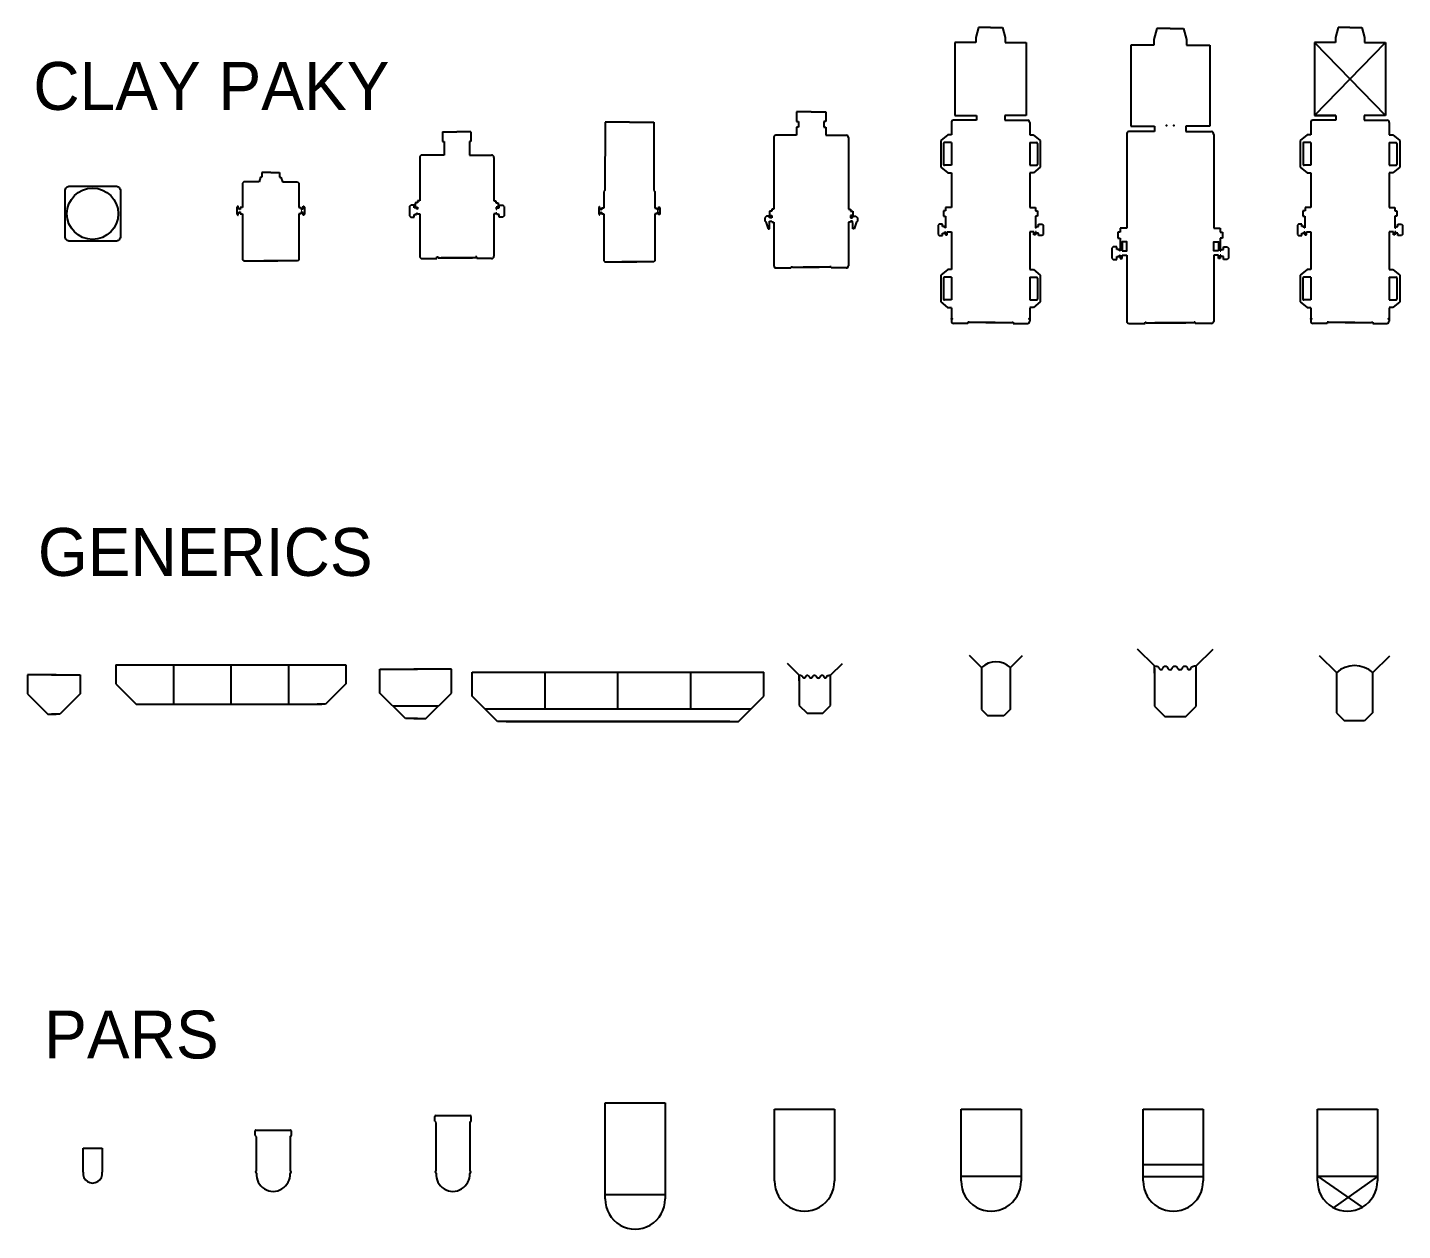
# Model space of a CAD drawing. Extents: x -17897 to 28333, y -5450 to 20354.
# Drawn here: x 928 to 6667, y 11366 to 16386 of the extents above; entities that cross this region are included whole.
import ezdxf
from ezdxf.enums import TextEntityAlignment as Align

# ---------------------------------------------------------------- set-up
doc = ezdxf.new("R2010")
doc.units = 0
doc.layers.get('0').update_dxf_attribs({"linetype": 'CONTINUOUS'})
doc.layers.add('LANTERNS', color=7, linetype='CONTINUOUS')

# ---------------------------------------------------------------- blocks, each defined once
blk = doc.blocks.new('CombiColor')
for p, q in [((-46.2, 350.6), (13, 350.6)), ((-46.2, 350.6), (-46.2, 310.1)), ((72.2, 350.6), (13, 350.6)), ((72.2, 350.6), (72.2, 310.1)), ((-46.2, 310.1), (-40.3, 310.1)), ((-40.3, 310.1), (-40.3, 253.9)), ((72.2, 310.1), (66.3, 310.1)), ((66.3, 310.1), (66.3, 253.9)), ((-142, 243.9), (-142, 62.9)), ((-40.3, 253.9), (-132, 253.9)), ((66.3, 253.9), (157.9, 253.9)), ((167.9, 243.9), (167.9, 62.9)), ((-142, 62.9), (-150.5, 62.9)), ((-150.5, 62.9), (-150.5, 54.7)), ((167.9, 62.9), (176.5, 62.9)), ((176.5, 62.9), (176.5, 54.7)), ((-184.2, 40.1), (-179.5, 45.3)), ((-184.2, 40.1), (-184.2, 0.7)), ((-184.2, 0.7), (-179.3, -4.4)), ((-164.3, 45.3), (-179.5, 45.3)), ((-164.5, -4.4), (-164.5, 6.5)), ((-164.5, 6.5), (-154.6, 6.5)), ((-164.3, 34.2), (-164.3, 45.3)), ((-154.4, 34.2), (-164.3, 34.2)), ((-160.4, 54.7), (-160.4, 37.1)), ((-150.5, 54.7), (-160.4, 54.7)), ((-160.4, 37.1), (-150.7, 37.1)), ((-154.6, 12.2), (-150.5, 12.2)), ((-154.6, 6.5), (-154.6, 12.2)), ((-154.4, 28.6), (-154.4, 34.2)), ((-150.7, 28.6), (-154.4, 28.6)), ((-150.7, 37.1), (-150.7, 28.6)), ((-150.5, 12.2), (-150.5, 9.3)), ((-150.5, 9.3), (-142, 9.3)), ((-142, 9.3), (-142, -168)), ((176.5, 9.3), (167.9, 9.3)), ((167.9, 9.3), (167.9, -168)), ((176.5, 54.7), (186.3, 54.7)), ((180.6, 12.2), (176.5, 12.2)), ((176.5, 12.2), (176.5, 9.3)), ((186.3, 37.1), (176.7, 37.1)), ((176.7, 37.1), (176.7, 28.6)), ((176.7, 28.6), (180.4, 28.6)), ((180.4, 28.6), (180.4, 34.2)), ((180.4, 34.2), (190.2, 34.2)), ((180.6, 6.5), (180.6, 12.2)), ((190.4, 6.5), (180.6, 6.5)), ((186.3, 54.7), (186.3, 37.1)), ((190.2, 34.2), (190.2, 45.3)), ((190.2, 45.3), (205.4, 45.3)), ((190.4, -4.4), (190.4, 6.5)), ((210.2, 0.7), (205.2, -4.4)), ((210.2, 40.1), (205.4, 45.3)), ((210.2, 40.1), (210.2, 0.7)), ((-179.3, -4.4), (-164.5, -4.4)), ((205.2, -4.4), (190.4, -4.4)), ((-69.9, -170.1), (-65, -170.1)), ((-69.9, -178), (-69.9, -170.1)), ((-65, -170.1), (-65, -175)), ((95.9, -170.1), (90.9, -170.1)), ((90.9, -170.1), (90.9, -175)), ((95.9, -178), (95.9, -170.1)), ((-132, -178), (-69.9, -178)), ((-65, -175), (78.1, -175)), ((90.9, -175), (-52.2, -175)), ((157.9, -178), (95.9, -178))]:
    blk.add_line(p, q)
for centre, start, end in [((-132, 243.9), 90, 180), ((157.9, 243.9), 0, 90), ((-132, -168), 180, 270), ((157.9, -168), 270, 0)]:
    blk.add_arc(centre, 10, start, end)
at = {"flags": 4}
for tag, p in [('UNIT#', (10.1, 93.1)), ('LAMP', (10.1, -87.3))]:
    blk.add_attdef(tag, text='', height=50, dxfattribs=at).set_placement(p, align=Align.CENTER)
blk = doc.blocks.new('GoldenScan3')
for p, q in [((-57.6, 865.6), (-70.1, 819)), ((-2.4, 865.6), (-57.6, 865.6)), ((-2.4, 865.6), (52.8, 865.6)), ((52.8, 865.6), (65.2, 819)), ((-70.1, 819), (-70.1, 795.7)), ((65.2, 819), (65.2, 795.7)), ((-70.1, 795.7), (-167.3, 795.7)), ((-167.3, 795.7), (-167.3, 458.5)), ((65.2, 795.7), (162.4, 795.7)), ((162.4, 795.7), (162.4, 458.5)), ((-184, 423.3), (-184, 32.4)), ((-67.7, 435.7), (-175.2, 435.7)), ((-167.3, 458.5), (-67.7, 458.5)), ((-67.7, 458.5), (-67.7, 435.7)), ((62.9, 458.5), (62.9, 435.7)), ((162.4, 458.5), (62.9, 458.5)), ((62.9, 435.7), (170.3, 435.7)), ((179.1, 423.3), (179.1, 32.4)), ((-219.8, 15.6), (-220.3, 15.6)), ((-220.3, 15.6), (-220.3, -8.9)), ((-210.6, 15.6), (-219.8, 15.6)), ((-184, 32.4), (-210.6, 32.4)), ((-210.6, 32.4), (-210.6, 15.6)), ((179.1, 32.4), (205.8, 32.4)), ((205.8, 32.4), (205.8, 15.6)), ((205.8, 15.6), (214.9, 15.6)), ((214.9, 15.6), (215.5, 15.6)), ((215.5, 15.6), (215.5, -8.9)), ((-240.5, -45.4), (-245.7, -50.9)), ((-245.7, -50.9), (-245.7, -93.2)), ((-224.7, -45.4), (-240.5, -45.4)), ((-224.7, -56.9), (-224.7, -45.4)), ((-214, -56.9), (-224.7, -56.9)), ((-220.3, -8.9), (-210.8, -8.9)), ((-214, -63), (-214, -56.9)), ((-210.8, -8.9), (-210.8, -63)), ((206, -8.9), (206, -63)), ((215.5, -8.9), (206, -8.9)), ((209.1, -56.9), (219.8, -56.9)), ((209.1, -63), (209.1, -56.9)), ((219.8, -45.4), (235.6, -45.4)), ((219.8, -56.9), (219.8, -45.4)), ((235.6, -45.4), (240.8, -50.9)), ((240.8, -50.9), (240.8, -93.2)), ((-245.7, -93.2), (-240.5, -98.1)), ((-240.5, -98.1), (-224.7, -98.1)), ((-224.7, -98.1), (-224.7, -86.6)), ((-224.7, -86.6), (-214, -86.6)), ((-210.8, -63), (-214, -63)), ((-214, -86.6), (-214, -80.5)), ((-214, -80.5), (-210.8, -80.5)), ((-210.8, -80.5), (-210.8, -94.1)), ((-210.8, -94.1), (-203.4, -94.1)), ((-203.4, -94.1), (-203.4, -80.5)), ((-203.4, -80.5), (-184.1, -80.5)), ((-184.1, -80.5), (-184.1, -356.9)), ((179.2, -80.5), (179.2, -356.9)), ((198.5, -80.5), (179.2, -80.5)), ((198.5, -94.1), (198.5, -80.5)), ((206, -94.1), (198.5, -94.1)), ((206, -63), (209.1, -63)), ((206, -80.5), (206, -94.1)), ((209.1, -80.5), (206, -80.5)), ((209.1, -86.6), (209.1, -80.5)), ((219.8, -86.6), (209.1, -86.6)), ((219.8, -98.1), (219.8, -86.6)), ((235.6, -98.1), (219.8, -98.1)), ((240.8, -93.2), (235.6, -98.1)), ((-174.4, -365.5), (-107.1, -365.5)), ((-107.1, -365.5), (-107.1, -360.1)), ((-107.1, -360.1), (-102.7, -360.1)), ((-102.7, -360.1), (-102.7, -362.3)), ((-102.7, -362.3), (62.3, -362.3)), ((97.9, -362.3), (-67.2, -362.3)), ((97.9, -360.1), (97.9, -362.3)), ((102.2, -360.1), (97.9, -360.1)), ((102.2, -365.5), (102.2, -360.1)), ((169.5, -365.5), (102.2, -365.5))]:
    blk.add_line(p, q)
for points in [[(-203.4, -63), (-184.1, -63), (-184.1, -25.3), (-203.4, -25.3)], [(198.5, -63), (179.2, -63), (179.2, -25.3), (198.5, -25.3)]]:
    blk.add_lwpolyline(points, close=True)
for centre, radius, start, end in [((-173.1, 424.8), 11.1, 100.93398, 187.92184), ((168.2, 424.8), 11.1, 352.07816, 79.06602), ((-173.6, -355), 10.6, 190.24617, 266.43963), ((168.8, -355), 10.6, 273.56037, 349.75383)]:
    blk.add_arc(centre, radius, start, end)
at = {"extrusion": (-1.22461e-16, 1, 6.12303e-17)}
blk.add_point((-17.8, 461.3, -523.2), dxfattribs=at)
at = {"extrusion": (1.22461e-16, 1, 6.12303e-17)}
blk.add_point((12.9, 461.3, -523.2), dxfattribs=at)
at = {"flags": 4}
blk.add_attdef('UNIT#', text='', height=50, dxfattribs=at).set_placement((-2.6, 238), align=Align.CENTER)
blk.add_attdef('LAMP', text='', height=50).set_placement((-2.6, -176.5), align=Align.CENTER)
blk = doc.blocks.new('GoldenScanHPE')
at = {"layer": 'LANTERNS'}
for p, q in [((-51.9, 777.2), (-63.2, 735)), ((-2.1, 777.2), (-51.9, 777.2)), ((-2.1, 777.2), (47.6, 777.2)), ((47.6, 777.2), (58.9, 735)), ((-150.7, 713.9), (-150.7, 410.2)), ((-63.2, 713.9), (-150.7, 713.9)), ((-63.2, 735), (-63.2, 713.9)), ((58.9, 735), (58.9, 713.9)), ((58.9, 713.9), (146.4, 713.9)), ((146.4, 713.9), (146.4, 410.2)), ((-150.7, 410.2), (-61, 410.2)), ((-61, 410.2), (-61, 390.6)), ((146.4, 410.2), (56.7, 410.2)), ((56.7, 410.2), (56.7, 390.6)), ((-165.6, 380.6), (-165.6, 328.9)), ((-61, 390.6), (-157.5, 390.6)), ((56.7, 390.6), (153.2, 390.6)), ((161.3, 380.6), (161.3, 328.9)), ((-180.5, 328.9), (-209.6, 305.5)), ((-209.6, 305.5), (-209.6, 193.6)), ((-198.1, 293.4), (-198.1, 205.4)), ((-165.6, 297), (-194.7, 297)), ((-165.6, 328.9), (-180.5, 328.9)), ((-165.6, 297.7), (-165.6, 202.1)), ((161.3, 328.9), (176.2, 328.9)), ((161.3, 297.7), (161.3, 202.1)), ((161.3, 297), (190.4, 297)), ((176.2, 328.9), (205.3, 305.5)), ((193.8, 293.4), (193.8, 205.4)), ((205.3, 305.5), (205.3, 193.6)), ((-209.6, 193.6), (-181.2, 170.2)), ((-165.6, 202.1), (-194, 202.1)), ((161.3, 202.1), (189.7, 202.1)), ((205.3, 193.6), (176.9, 170.2)), ((-181.2, 170.2), (-165.6, 170.2)), ((-165.6, 170.2), (-165.6, 26.4)), ((176.9, 170.2), (161.3, 170.2)), ((161.3, 170.2), (161.3, 26.4)), ((-198.2, 11.6), (-198.2, -10.3)), ((-189.7, 11.6), (-198.2, 11.6)), ((-189.7, 26.4), (-189.7, 11.6)), ((-165.6, 26.4), (-189.7, 26.4)), ((161.3, 26.4), (185.4, 26.4)), ((185.4, 26.4), (185.4, 11.6)), ((185.4, 11.6), (193.9, 11.6)), ((193.9, 11.6), (193.9, -10.3)), ((-216.8, -43.7), (-221.4, -48.3)), ((-221.4, -48.3), (-221.4, -86.3)), ((-202.4, -43.7), (-216.8, -43.7)), ((-202.4, -54), (-202.4, -43.7)), ((-193.1, -54), (-202.4, -54)), ((-198.2, -10.3), (-189.9, -10.3)), ((-193.1, -59.4), (-193.1, -54)), ((-189.9, -10.3), (-189.9, -59.4)), ((193.9, -10.3), (185.6, -10.3)), ((185.6, -10.3), (185.6, -59.4)), ((188.8, -59.4), (188.8, -54)), ((188.8, -54), (198.1, -54)), ((198.1, -54), (198.1, -43.7)), ((198.1, -43.7), (212.5, -43.7)), ((212.5, -43.7), (217.1, -48.3)), ((217.1, -48.3), (217.1, -86.3)), ((-221.4, -86.3), (-216.8, -91.3)), ((-216.8, -91.3), (-202.4, -91.3)), ((-202.4, -80.6), (-193.1, -80.6)), ((-202.4, -91.3), (-202.4, -80.6)), ((-189.9, -59.4), (-193.1, -59.4)), ((-193.1, -75.2), (-189.9, -75.2)), ((-193.1, -80.6), (-193.1, -75.2)), ((-189.9, -75.2), (-189.9, -87.7)), ((-189.9, -87.7), (-183.4, -87.7)), ((-183.4, -75.2), (-165.8, -75.2)), ((-183.4, -87.7), (-183.4, -75.2)), ((-165.8, -75.2), (-165.8, -233.1)), ((179.1, -75.2), (161.6, -75.2)), ((161.6, -75.2), (161.6, -233.1)), ((179.1, -87.7), (179.1, -75.2)), ((185.6, -87.7), (179.1, -87.7)), ((185.6, -59.4), (188.8, -59.4)), ((188.8, -75.2), (185.6, -75.2)), ((185.6, -75.2), (185.6, -87.7)), ((188.8, -80.6), (188.8, -75.2)), ((198.1, -80.6), (188.8, -80.6)), ((198.1, -91.3), (198.1, -80.6)), ((212.5, -91.3), (198.1, -91.3)), ((217.1, -86.3), (212.5, -91.3)), ((-180.7, -233.1), (-209.8, -256.5)), ((-209.8, -256.5), (-209.8, -368.4)), ((-198.3, -268.6), (-198.3, -356.6)), ((-165.8, -265), (-194.9, -265)), ((-165.8, -233.1), (-180.7, -233.1)), ((-165.8, -265), (-165.8, -359.9)), ((161.6, -233.1), (176.4, -233.1)), ((161.6, -265), (190.6, -265)), ((161.6, -265), (161.6, -359.9)), ((176.4, -233.1), (205.5, -256.5)), ((194, -268.6), (194, -356.6)), ((205.5, -256.5), (205.5, -368.4)), ((-209.8, -368.4), (-181.4, -391.8)), ((-165.8, -359.9), (-194.2, -359.9)), ((-181.4, -391.8), (-165.8, -391.8)), ((-165.8, -392.8), (-165.8, -448.3)), ((161.5, -392.8), (161.5, -448.3)), ((161.6, -359.9), (189.9, -359.9)), ((177.1, -391.8), (161.6, -391.8)), ((205.5, -368.4), (177.1, -391.8)), ((-97.1, -457.6), (-156.5, -457.6)), ((-97.1, -452.5), (-97.1, -457.6)), ((-91.9, -452.5), (-97.1, -452.5)), ((-91.9, -454.7), (-91.9, -452.5)), ((17.6, -454.7), (-91.9, -454.7)), ((-21.9, -454.7), (87.6, -454.7)), ((87.6, -454.7), (87.6, -452.5)), ((87.6, -452.5), (92.8, -452.5)), ((92.8, -452.5), (92.8, -457.6)), ((92.8, -457.6), (152.2, -457.6))]:
    blk.add_line(p, q, dxfattribs=at)
for centre, radius, start, end in [((-156.6, 381.5), 9.1, 95.88092, 185.88092), ((152.3, 381.5), 9.1, 354.11908, 84.11908), ((-194.3, 293.2), 3.79, 92.52736, 179.979), ((190, 293.2), 3.79, 0.021, 87.47264), ((-194, 206.3), 4.2, 192.06944, 270.23466), ((189.7, 206.3), 4.2, 269.76534, 347.93056), ((-194.5, -268.8), 3.79, 92.52736, 179.979), ((190.2, -268.8), 3.79, 0.021, 87.47264), ((-194.2, -355.7), 4.2, 192.06944, 270.23466), ((189.9, -355.7), 4.2, 269.76534, 347.93056), ((-156.4, -448.2), 9.38, 180.42355, 269.61617), ((152.1, -448.2), 9.38, 270.38383, 359.57645)]:
    blk.add_arc(centre, radius, start, end, dxfattribs=at)
at = {"layer": 'LANTERNS', "extrusion": (-1.22461e-16, 1, 6.12303e-17)}
for p in [(-165.9, -438.5, -228.1), (-162.8, -438.5, -286.6)]:
    blk.add_point(p, dxfattribs=at)
at = {"layer": 'LANTERNS', "extrusion": (1.22461e-16, 1, 6.12303e-17)}
for p in [(158.5, -438.5, -286.6), (161.6, -438.5, -228.1)]:
    blk.add_point(p, dxfattribs=at)
at = {"layer": 'LANTERNS'}
blk.add_attdef('UNIT#', text='', height=50, dxfattribs=at).set_placement((-2.3, 165.6), align=Align.CENTER)
blk = doc.blocks.new('MiniScan')
for p, q in [((-105.8, 368.5, -205.1), (-105.9, 83.9, -186.9)), ((-4.2, 368.5, -261.2), (-105.8, 368.5, -205.1)), ((-4.2, 368.5, -261.2), (97.4, 368.5, -205.1)), ((97.4, 368.5, -205.1), (97.5, 83.9, -186.9)), ((-105.9, 83.9, -186.9), (-110.6, 79.2, -186.9)), ((-110.6, 79.2, -161.7), (-110.6, 9.7, -161.7)), ((97.5, 83.9, -186.9), (102.2, 79.2, -186.9)), ((102.2, 79.2, -161.7), (102.2, 9.7, -161.7)), ((-129, 14.6, -161.7), (-131.9, 11.7)), ((-131.9, 11.7), (-131.9, -15.5)), ((-127.5, 14.6, -161.7), (-129, 14.6, -161.7)), ((-127.5, 4.6, -161.7), (-127.5, 14.6, -161.7)), ((-122.6, 4.6, -161.7), (-127.5, 4.6, -161.7)), ((-122.6, 2.9, -161.7), (-122.6, 4.6, -161.7)), ((-120.2, 2.9, -161.7), (-122.6, 2.9, -161.7)), ((-110.6, 9.7, -161.7), (-120.2, 9.7, -161.7)), ((-120.2, 9.7, -161.7), (-120.2, 2.9, -161.7)), ((102.2, 9.7, -161.7), (111.8, 9.7, -161.7)), ((111.8, 9.7, -161.7), (111.8, 2.9, -161.7)), ((111.8, 2.9, -161.7), (114.2, 2.9, -161.7)), ((114.2, 4.6, -161.7), (119.1, 4.6, -161.7)), ((114.2, 2.9, -161.7), (114.2, 4.6, -161.7)), ((119.1, 14.6, -161.7), (120.6, 14.6, -161.7)), ((119.1, 4.6, -161.7), (119.1, 14.6, -161.7)), ((120.6, 14.6, -161.7), (123.5, 11.7)), ((123.5, 11.7), (123.5, -15.5)), ((-131.9, -15.5), (-129, -18.4)), ((-129, -18.4), (-127, -18.4)), ((-127, -8.4), (-127, -8.2)), ((-127, -8.2), (-122.6, -8.2)), ((-127, -18.4), (-127, -8.4)), ((-122.6, -8.2), (-122.6, -6.6)), ((-122.6, -6.6), (-120.2, -6.6)), ((-120.2, -6.6), (-120.2, -13.5)), ((-120.2, -13.5), (-110.6, -13.5)), ((-110.6, -13.5), (-110.6, -208.6)), ((102.3, -13.5), (102.3, -208.6)), ((111.8, -13.5), (102.3, -13.5)), ((111.8, -6.6), (111.8, -13.5)), ((114.2, -6.6), (111.8, -6.6)), ((114.2, -8.2), (114.2, -6.6)), ((118.6, -8.2), (114.2, -8.2)), ((118.6, -8.4), (118.6, -8.2)), ((118.6, -18.4), (118.6, -8.4)), ((120.6, -18.4), (118.6, -18.4)), ((123.5, -15.5), (120.6, -18.4)), ((-110.6, -208.6), (-110.6, -209.8, -161.7)), ((-110.6, -209.8, -161.7), (-105.9, -214.4, -161.7)), ((-105.9, -214.4, -161.7), (27, -214.4, -161.7)), ((97.5, -214.4, -161.7), (-35.4, -214.4, -161.7)), ((102.2, -209.8, -161.7), (97.5, -214.4, -161.7)), ((102.3, -208.6), (102.2, -209.8, -161.7))]:
    blk.add_line(p, q)
at = {"flags": 4}
for tag, p in [('UNIT#', (-5.4, 234.2)), ('TYPE', (-4.3, -148.7))]:
    blk.add_attdef(tag, text='', height=50, dxfattribs=at).set_placement(p, align=Align.CENTER)
blk = doc.blocks.new('PinScan')
blk.add_lwpolyline([(-94.6, 115.8), (96.7, 115.8, -0.414214), (116.7, 95.8), (116.7, -94.1, -0.414214), (96.7, -114.1), (-94.6, -114.1, -0.414214), (-114.6, -94.1), (-114.6, 95.8, -0.414214)], format="xyb", close=True)
at = {"linetype": 'Continuous', "ltscale": 25}
blk.add_circle((0.4, 0.8, 153.9), 106.9, dxfattribs=at)
at = {"flags": 4}
blk.add_attdef('UNIT#', text='', height=50, dxfattribs=at).set_placement((0.4, 17.3), align=Align.CENTER)
blk = doc.blocks.new('Piper')
for p, q in [((-111.3, 118.2), (-116.7, 113)), ((-48, 118.2), (-111.3, 118.2)), ((-42.4, 138.8), (-48, 118.2)), ((-35.8, 138.8), (-42.4, 138.8)), ((0.5, 158.3), (-35.8, 158.3)), ((-35.8, 158.3), (-35.8, 138.8)), ((0.5, 158.3), (36.9, 158.3)), ((36.9, 158.3), (36.9, 138.8)), ((36.9, 138.8), (43.5, 138.8)), ((43.5, 138.8), (49.1, 118.2)), ((49.1, 118.2), (112.4, 118.2)), ((112.4, 118.2), (117.7, 113)), ((-116.7, 113, -206.3), (-116.7, 11.6, -206.3)), ((117.8, 113, -206.3), (117.8, 11.6, -206.3)), ((-137.1, 16.8, -206.3), (-140.2, 13.7)), ((-140.2, 13.7), (-140.2, -16.5)), ((-135.1, 16.8, -206.3), (-137.1, 16.8, -206.3)), ((-135.1, 5.7, -206.3), (-135.1, 16.8, -206.3)), ((-129.9, 5.7, -206.3), (-135.1, 5.7, -206.3)), ((-129.9, 3.8, -206.3), (-129.9, 5.7, -206.3)), ((-127.1, 3.8, -206.3), (-129.9, 3.8, -206.3)), ((-116.7, 11.6, -206.3), (-127.1, 11.6, -206.3)), ((-127.1, 11.6, -206.3), (-127.1, 3.8, -206.3)), ((117.8, 11.6, -206.3), (128.2, 11.6, -206.3)), ((128.2, 11.6, -206.3), (128.2, 3.8, -206.3)), ((128.2, 3.8, -206.3), (131, 3.8, -206.3)), ((131, 5.7, -206.3), (136.1, 5.7, -206.3)), ((131, 3.8, -206.3), (131, 5.7, -206.3)), ((136.1, 16.8, -206.3), (138.2, 16.8, -206.3)), ((136.1, 5.7, -206.3), (136.1, 16.8, -206.3)), ((138.2, 16.8, -206.3), (141.3, 13.7)), ((141.3, 13.7), (141.3, -16.5)), ((-140.2, -16.5), (-137.1, -19.6)), ((-137.1, -19.6), (-135.1, -19.6)), ((-135.1, -19.6), (-135.1, -8.5)), ((-135.1, -8.5), (-129.9, -8.5)), ((-129.9, -8.5), (-129.9, -6.5)), ((-129.9, -6.5), (-127.2, -6.5)), ((-127.2, -6.5), (-127.2, -14.2)), ((-127.2, -14.2), (-116.7, -14.2)), ((-116.7, -14.2), (-116.7, -205.3)), ((117.8, -14.2), (117.8, -205.3)), ((128.3, -14.2), (117.8, -14.2)), ((128.3, -6.5), (128.3, -14.2)), ((131, -6.5), (128.3, -6.5)), ((131, -8.5), (131, -6.5)), ((136.1, -8.5), (131, -8.5)), ((136.1, -19.6), (136.1, -8.5)), ((138.2, -19.6), (136.1, -19.6)), ((141.3, -16.5), (138.2, -19.6)), ((-116.7, -205.3), (-116.7, -206)), ((-116.7, -206), (-111.5, -211.1)), ((-111.5, -211.1), (29.9, -211.1)), ((112.5, -211.1), (-28.8, -211.1)), ((117.8, -206), (112.5, -211.1)), ((117.8, -205.3), (117.8, -206))]:
    blk.add_line(p, q)
at = {"flags": 4}
blk.add_attdef('UNIT#', text='', height=50, dxfattribs=at).set_placement((-1.4, -92.2), align=Align.CENTER)
blk = doc.blocks.new('StageScan')
for p, q in [((-51.9, 777.2), (-63.2, 735)), ((-2.1, 777.2), (-51.9, 777.2)), ((-2.1, 777.2), (47.6, 777.2)), ((47.6, 777.2), (58.9, 735)), ((-150.7, 713.9), (-150.7, 410.2)), ((-63.2, 713.9), (-150.7, 713.9)), ((-150.7, 410.2), (146.4, 713.9)), ((-150.7, 713.9), (146.4, 410.2)), ((-63.2, 735), (-63.2, 713.9)), ((58.9, 735), (58.9, 713.9)), ((58.9, 713.9), (146.4, 713.9)), ((146.4, 713.9), (146.4, 410.2)), ((-150.7, 410.2), (-61, 410.2)), ((-61, 410.2), (-150.7, 410.2)), ((-61, 410.2), (-61, 390.6)), ((146.4, 410.2), (56.7, 410.2)), ((56.7, 410.2), (56.7, 390.6)), ((-165.6, 380.6), (-165.6, 328.9)), ((-61, 390.6), (-157.5, 390.6)), ((56.7, 390.6), (153.2, 390.6)), ((161.3, 380.6), (161.3, 328.9)), ((-180.5, 328.9), (-209.6, 305.5)), ((-209.6, 305.5), (-209.6, 193.6)), ((-198.1, 293.4), (-198.1, 205.4)), ((-165.6, 297), (-194.7, 297)), ((-165.6, 328.9), (-180.5, 328.9)), ((-165.6, 297.7), (-165.6, 202.1)), ((161.3, 328.9), (176.2, 328.9)), ((161.3, 297.7), (161.3, 202.1)), ((161.3, 297), (190.4, 297)), ((176.2, 328.9), (205.3, 305.5)), ((193.8, 293.4), (193.8, 205.4)), ((205.3, 305.5), (205.3, 193.6)), ((-209.6, 193.6), (-181.2, 170.2)), ((-165.6, 202.1), (-194, 202.1)), ((161.3, 202.1), (189.7, 202.1)), ((205.3, 193.6), (176.9, 170.2)), ((-181.2, 170.2), (-165.6, 170.2)), ((-165.6, 170.2), (-165.6, 26.4)), ((176.9, 170.2), (161.3, 170.2)), ((161.3, 170.2), (161.3, 26.4)), ((-198.2, 11.6), (-198.2, -10.3)), ((-189.7, 11.6), (-198.2, 11.6)), ((-189.7, 26.4), (-189.7, 11.6)), ((-165.6, 26.4), (-189.7, 26.4)), ((161.3, 26.4), (185.4, 26.4)), ((185.4, 26.4), (185.4, 11.6)), ((185.4, 11.6), (193.9, 11.6)), ((193.9, 11.6), (193.9, -10.3)), ((-216.8, -43.7), (-221.4, -48.3)), ((-221.4, -48.3), (-221.4, -86.3)), ((-202.4, -43.7), (-216.8, -43.7)), ((-202.4, -54), (-202.4, -43.7)), ((-193.1, -54), (-202.4, -54)), ((-198.2, -10.3), (-189.9, -10.3)), ((-193.1, -59.4), (-193.1, -54)), ((-189.9, -10.3), (-189.9, -59.4)), ((193.9, -10.3), (185.6, -10.3)), ((185.6, -10.3), (185.6, -59.4)), ((188.8, -59.4), (188.8, -54)), ((188.8, -54), (198.1, -54)), ((198.1, -54), (198.1, -43.7)), ((198.1, -43.7), (212.5, -43.7)), ((212.5, -43.7), (217.1, -48.3)), ((217.1, -48.3), (217.1, -86.3)), ((-221.4, -86.3), (-216.8, -91.3)), ((-216.8, -91.3), (-202.4, -91.3)), ((-202.4, -80.6), (-193.1, -80.6)), ((-202.4, -91.3), (-202.4, -80.6)), ((-189.9, -59.4), (-193.1, -59.4)), ((-193.1, -75.2), (-189.9, -75.2)), ((-193.1, -80.6), (-193.1, -75.2)), ((-189.9, -75.2), (-189.9, -87.7)), ((-189.9, -87.7), (-183.4, -87.7)), ((-183.4, -75.2), (-165.8, -75.2)), ((-183.4, -87.7), (-183.4, -75.2)), ((-165.8, -75.2), (-165.8, -233.1)), ((179.1, -75.2), (161.6, -75.2)), ((161.6, -75.2), (161.6, -233.1)), ((179.1, -87.7), (179.1, -75.2)), ((185.6, -87.7), (179.1, -87.7)), ((185.6, -59.4), (188.8, -59.4)), ((188.8, -75.2), (185.6, -75.2)), ((185.6, -75.2), (185.6, -87.7)), ((188.8, -80.6), (188.8, -75.2)), ((198.1, -80.6), (188.8, -80.6)), ((198.1, -91.3), (198.1, -80.6)), ((212.5, -91.3), (198.1, -91.3)), ((217.1, -86.3), (212.5, -91.3)), ((-180.7, -233.1), (-209.8, -256.5)), ((-209.8, -256.5), (-209.8, -368.4)), ((-198.3, -268.6), (-198.3, -356.6)), ((-165.8, -265), (-194.9, -265)), ((-165.8, -233.1), (-180.7, -233.1)), ((-165.8, -265), (-165.8, -359.9)), ((161.6, -233.1), (176.4, -233.1)), ((161.6, -265), (190.6, -265)), ((161.6, -265), (161.6, -359.9)), ((176.4, -233.1), (205.5, -256.5)), ((194, -268.6), (194, -356.6)), ((205.5, -256.5), (205.5, -368.4)), ((-209.8, -368.4), (-181.4, -391.8)), ((-165.8, -359.9), (-194.2, -359.9)), ((-181.4, -391.8), (-165.8, -391.8)), ((-165.8, -392.8), (-165.8, -448.3)), ((161.5, -392.8), (161.5, -448.3)), ((161.6, -359.9), (189.9, -359.9)), ((177.1, -391.8), (161.6, -391.8)), ((205.5, -368.4), (177.1, -391.8)), ((-97.1, -457.6), (-156.5, -457.6)), ((-97.1, -452.5), (-97.1, -457.6)), ((-91.9, -452.5), (-97.1, -452.5)), ((-91.9, -454.7), (-91.9, -452.5)), ((17.6, -454.7), (-91.9, -454.7)), ((-21.9, -454.7), (87.6, -454.7)), ((87.6, -454.7), (87.6, -452.5)), ((87.6, -452.5), (92.8, -452.5)), ((92.8, -452.5), (92.8, -457.6)), ((92.8, -457.6), (152.2, -457.6))]:
    blk.add_line(p, q)
for centre, radius, start, end in [((-156.6, 381.5), 9.1, 95.88092, 185.88092), ((152.3, 381.5), 9.1, 354.11908, 84.11908), ((-194.3, 293.2), 3.79, 92.52736, 179.979), ((190, 293.2), 3.79, 0.021, 87.47264), ((-194, 206.3), 4.2, 192.06944, 270.23466), ((189.7, 206.3), 4.2, 269.76534, 347.93056), ((-194.5, -268.8), 3.79, 92.52736, 179.979), ((190.2, -268.8), 3.79, 0.021, 87.47264), ((-194.2, -355.7), 4.2, 192.06944, 270.23466), ((189.9, -355.7), 4.2, 269.76534, 347.93056), ((-156.4, -448.2), 9.38, 180.42355, 269.61617), ((152.1, -448.2), 9.38, 270.38383, 359.57645)]:
    blk.add_arc(centre, radius, start, end)
at = {"extrusion": (-1.22461e-16, 1, 6.12303e-17)}
for p in [(-165.9, -438.5, -228.1), (-162.8, -438.5, -286.6)]:
    blk.add_point(p, dxfattribs=at)
at = {"extrusion": (1.22461e-16, 1, 6.12303e-17)}
for p in [(158.5, -438.5, -286.6), (161.6, -438.5, -228.1)]:
    blk.add_point(p, dxfattribs=at)
blk.add_attdef('UNIT#', text='', height=50).set_placement((-2.3, 165.6), align=Align.CENTER)
blk = doc.blocks.new('TigerMultiColor')
for p, q in [((-1, 424.7), (-61.7, 424.7)), ((-61.7, 424.7), (-61.7, 385.3)), ((-1, 424.7), (59.7, 424.7)), ((59.7, 424.7), (59.7, 385.3)), ((-54.1, 361.6), (-61.9, 361.6)), ((-61.9, 361.6), (-61.9, 327.5)), ((-61.7, 385.3), (-54.1, 385.3)), ((-54.1, 385.3), (-54.1, 361.6)), ((52.1, 385.3), (52.1, 361.6)), ((59.7, 385.3), (52.1, 385.3)), ((52.1, 361.6), (59.9, 361.6)), ((59.9, 361.6), (59.9, 327.5)), ((-156.5, 318.3), (-156.5, 174.3)), ((-61.9, 327.5), (-148.5, 327.5)), ((59.9, 327.5), (146.5, 327.5)), ((154.5, 318.3), (154.5, 174.3)), ((-156.5, 174.3), (-156.5, 18.8)), ((154.5, 174.3), (154.5, 18.8)), ((-164.9, 10.4), (-175, 10.4)), ((-175, 10.4), (-175, -7.1)), ((-156.5, 18.8), (-164.9, 18.8)), ((-164.9, 18.8), (-164.9, 10.4)), ((154.5, 18.8), (162.9, 18.8)), ((162.9, 18.8), (162.9, 10.4)), ((162.9, 10.4), (173, 10.4)), ((173, 10.4), (173, -7.1)), ((-187.1, -9.9), (-194, -16.9)), ((-194, -16.9), (-194, -30.9)), ((-194, -30.9), (-190.4, -34.4)), ((-190.4, -34.4), (-180.6, -63.1)), ((-174.2, -9.9), (-187.1, -9.9)), ((-175.3, -63.1), (-175.3, -37.7)), ((-175.3, -37.7), (-174.2, -37.7)), ((-175, -7.1), (-164.9, -7.1)), ((-174.2, -16.7), (-174.2, -9.9)), ((-164.9, -16.7), (-174.2, -16.7)), ((-174.2, -37.7), (-174.2, -30.9)), ((-174.2, -30.9), (-164.9, -30.9)), ((-164.9, -7.1), (-164.9, -16.7)), ((-164.9, -30.9), (-164.9, -34.9)), ((-164.9, -34.9), (-156.6, -34.9)), ((-156.6, -34.9), (-156.6, -51.2)), ((-156.6, -51.2), (-156.6, -217.4)), ((154.6, -34.9), (154.6, -51.2)), ((162.9, -34.9), (154.6, -34.9)), ((154.6, -51.2), (154.6, -217.4)), ((162.9, -7.1), (162.9, -16.7)), ((173, -7.1), (162.9, -7.1)), ((162.9, -16.7), (172.2, -16.7)), ((162.9, -30.9), (162.9, -34.9)), ((172.2, -30.9), (162.9, -30.9)), ((172.2, -9.9), (185.1, -9.9)), ((172.2, -16.7), (172.2, -9.9)), ((172.2, -37.7), (172.2, -30.9)), ((173.3, -37.7), (172.2, -37.7)), ((173.3, -63.1), (173.3, -37.7)), ((188.4, -34.4), (178.6, -63.1)), ((185.1, -9.9), (192, -16.9)), ((192, -30.9), (188.4, -34.4)), ((192, -16.9), (192, -30.9)), ((-180.6, -63.1), (-175.3, -63.1)), ((178.6, -63.1), (173.3, -63.1)), ((-148.5, -226), (-84.5, -226)), ((-84.5, -226), (-84.5, -221)), ((-84.5, -221), (-79.5, -221)), ((-79.5, -221), (-79.5, -223)), ((-79.5, -223), (32, -223)), ((77.5, -223), (-34, -223)), ((77.5, -221), (77.5, -223)), ((82.5, -221), (77.5, -221)), ((82.5, -226), (82.5, -221)), ((146.5, -226), (82.5, -226))]:
    blk.add_line(p, q)
for centre, radius, start, end in [((-147.9, 319), 8.61, 94.39462, 184.39462), ((145.9, 319), 8.61, 355.60538, 85.60538), ((-147.2, -216.8), 9.43, 183.42436, 273.42436), ((145.2, -216.8), 9.43, 266.57564, 356.57564)]:
    blk.add_arc(centre, radius, start, end)
at = {"flags": 4}
blk.add_attdef('UNIT#', text='', height=50, dxfattribs=at).set_placement((0, 115), align=Align.CENTER)
blk = doc.blocks.new('500WFlood')
for p, q in [((-110, 76), (-110, -4)), ((10, 76), (-110, 76)), ((-10.4, 76), (109.6, 76)), ((109.6, 76), (109.6, -4)), ((-110, -4), (-25.1, -88.9)), ((109.6, -4), (24.8, -88.9)), ((-25.1, -88.9), (10, -88.9)), ((24.8, -88.9), (-10.4, -88.9))]:
    blk.add_line(p, q)
at = {"width": 0.666248, "flags": 4}
blk.add_attdef('COLOUR', text='', height=50, dxfattribs=at).set_placement((-93.4, -4.5), (95.4, -4.5), align=Align.FIT)
blk = doc.blocks.new('500WFlood(4way)')
for p, q in [((-429.1, 117.7), (-429.1, 37.7)), ((-429.1, 117.7), (530.5, 117.7)), ((-189.1, 117.7), (-189.1, -47.1)), ((50.9, 117.7), (50.9, -47.1)), ((290.9, 117.7), (290.9, -47.1)), ((530.5, 117.7), (530.5, 37.7)), ((-429.1, 37.7), (-344.3, -47.1)), ((530.5, 37.7), (445.6, -47.1)), ((-344.3, -47.1), (430.9, -47.1)), ((445.6, -47.1), (410.5, -47.1))]:
    blk.add_line(p, q)
at = {"flags": 4}
for tag, width, p, p2 in [('COLOUR1', 0.757895, (-429.1, 37.7), (-189.1, 37.7)), ('COLOUR2', 0.72, (-189.1, 37.7), (50.9, 37.7)), ('COLOUR3', 0.72, (50.9, 37.7), (290.9, 37.7)), ('COLOUR4', 0.718877, (290.9, 37.7), (530.5, 37.7))]:
    blk.add_attdef(tag, text='', height=50, dxfattribs=dict(at, width=width)).set_placement(p, p2, align=Align.FIT)
blk = doc.blocks.new('14INSFR')
for p, q in [((-0.194, 0.2), (-0.194, 0.27)), ((0.205, 0.243), (0.205, 0.27)), ((-0.194, 0.244), (-0.194, -0.116)), ((0.204, -0.116), (0.204, 0.244)), ((-0.194, -0.116), (-0.095, -0.215)), ((0.105, -0.215), (0.204, -0.116)), ((-0.095, -0.215), (0.105, -0.215))]:
    blk.add_line(p, q)
blk.add_lwpolyline([(-0.194, 0.27), (-0.18, 0.269), (-0.17, 0.267), (-0.163, 0.263), (-0.158, 0.259), (-0.154, 0.255), (-0.151, 0.25), (-0.149, 0.246), (-0.147, 0.242), (-0.144, 0.239), (-0.14, 0.237), (-0.137, 0.235), (-0.133, 0.235), (-0.129, 0.235), (-0.125, 0.236), (-0.122, 0.237), (-0.119, 0.239), (-0.116, 0.242), (-0.115, 0.244), (-0.113, 0.248), (-0.112, 0.251), (-0.11, 0.255), (-0.109, 0.258), (-0.107, 0.261), (-0.105, 0.263), (-0.102, 0.265), (-0.098, 0.267), (-0.094, 0.268), (-0.09, 0.268), (-0.086, 0.268), (-0.082, 0.267), (-0.079, 0.265), (-0.076, 0.263), (-0.073, 0.261), (-0.071, 0.258), (-0.07, 0.255), (-0.069, 0.251), (-0.067, 0.248), (-0.065, 0.244), (-0.063, 0.242), (-0.061, 0.239), (-0.058, 0.237), (-0.054, 0.235), (-0.05, 0.235), (-0.046, 0.234), (-0.041, 0.235), (-0.037, 0.235), (-0.033, 0.237), (-0.03, 0.239), (-0.028, 0.242), (-0.026, 0.244), (-0.024, 0.248), (-0.023, 0.251), (-0.021, 0.255), (-0.019, 0.258), (-0.017, 0.261), (-0.015, 0.263), (-0.012, 0.265), (-0.008, 0.267), (-0.004, 0.268), (0.001, 0.268), (0.005, 0.268), (0.009, 0.267), (0.013, 0.265), (0.016, 0.263), (0.019, 0.261), (0.021, 0.258), (0.023, 0.255), (0.024, 0.251), (0.026, 0.248), (0.028, 0.244), (0.03, 0.242), (0.033, 0.239), (0.036, 0.237), (0.04, 0.235), (0.045, 0.235), (0.05, 0.234), (0.054, 0.235), (0.059, 0.236), (0.063, 0.237), (0.066, 0.239), (0.069, 0.242), (0.071, 0.245), (0.073, 0.248), (0.075, 0.252), (0.076, 0.255), (0.078, 0.259), (0.08, 0.262), (0.082, 0.264), (0.085, 0.266), (0.089, 0.268), (0.093, 0.269), (0.097, 0.269), (0.101, 0.269), (0.105, 0.268), (0.109, 0.266), (0.112, 0.264), (0.114, 0.262), (0.116, 0.259), (0.118, 0.255), (0.119, 0.252), (0.12, 0.248), (0.122, 0.245), (0.123, 0.242), (0.126, 0.239), (0.128, 0.237), (0.132, 0.236), (0.135, 0.235), (0.139, 0.235), (0.142, 0.235), (0.146, 0.237), (0.149, 0.239), (0.152, 0.242), (0.154, 0.246), (0.156, 0.251), (0.159, 0.255), (0.163, 0.26), (0.169, 0.264), (0.178, 0.267), (0.189, 0.27), (0.205, 0.27)])
blk = doc.blocks.new('6INSFR')
at = {"xscale": 0.546, "yscale": 0.546, "zscale": 0.546}
blk.add_blockref('14INSFR', (-0.0021, -0.0059), dxfattribs=at)
blk = doc.blocks.new('4inchFresnel')
for p, q in [((-68.2, 74), (-117.7, 123.5)), ((62.2, 73.9), (111.7, 123.4))]:
    blk.add_line(p, q)
at = {"xscale": 600, "yscale": 600, "zscale": 600}
blk.add_blockref('6INSFR', (-3.5, -10.8), dxfattribs=at)
at = {"width": 0.46017, "flags": 4}
blk.add_attdef('COLOUR', text='', height=50, dxfattribs=at).set_placement((-68.2, -24.9), (62.2, -24.9), align=Align.FIT)
blk = doc.blocks.new('4inchPC')
for p, q in [((-58, 106.4), (-107.5, 155.9)), ((63.6, 106.4), (113, 155.9)), ((-58, 106.4), (-58, -69.6)), ((63.6, -68.1), (63.6, 106.4)), ((-58, -69.6), (-31.7, -95.9)), ((35.8, -95.9), (-31.7, -95.9)), ((63.6, -68.1), (35.8, -95.9))]:
    blk.add_line(p, q)
blk.add_arc((2.8, 38.6), 91, 48.122, 131.8566)
at = {"width": 0.428901, "flags": 4}
blk.add_attdef('COLOUR', text='', height=50, rotation=0.32984, dxfattribs=at).set_placement((-58, -9.8), (63.6, -9.1), align=Align.FIT)
blk = doc.blocks.new('5inchFresnel')
for p, q in [((-85.5, 112.6), (-156.2, 183.3)), ((88.4, 112.6), (159.1, 183.3))]:
    blk.add_line(p, q)
at = {"xscale": 800, "yscale": 800, "zscale": 800}
blk.add_blockref('6INSFR', (0.8, -0.4), dxfattribs=at)
at = {"width": 0.61356}
blk.add_attdef('COLOUR', text='', height=50, dxfattribs=at).set_placement((-85.5, 22.9), (88.3, 22.9), align=Align.FIT)
blk = doc.blocks.new('6INSPC')
for p, q in [((-0.1072, 0.1285), (-0.1072, -0.112)), ((0.1098, -0.1095), (0.1098, 0.1285)), ((-0.1072, -0.112), (-0.0602, -0.159)), ((0.0603, -0.159), (-0.0602, -0.159)), ((0.1098, -0.1095), (0.0603, -0.159))]:
    blk.add_line(p, q)
blk.add_arc((0.0013, 0.0075), 0.1626, 48.122, 132.23263)
blk = doc.blocks.new('5inchPC')
for p, q in [((-75.9, 84.8), (-146.6, 155.5)), ((76, 84.8), (146.7, 155.5))]:
    blk.add_line(p, q)
at = {"xscale": 700, "yscale": 700, "zscale": 700}
blk.add_blockref('6INSPC', (-0.9, -5.2), dxfattribs=at)
at = {"width": 0.536127}
blk.add_attdef('COLOUR', text='', height=50, rotation=0.33519, dxfattribs=at).set_placement((-75.9, 0.6), (76, 1.5), align=Align.FIT)
blk = doc.blocks.new('1KwFlood')
for p, q in [((-151.1, 99), (5, 99)), ((-151.1, -1), (-151.1, 99)), ((146.8, 99), (-9.3, 99)), ((146.8, -1), (146.8, 99)), ((-45, -107.1), (-151.1, -1)), ((-98, -54.1), (93.7, -54.1)), ((40.7, -107.1), (146.8, -1)), ((5, -107.1), (-45, -107.1)), ((-9.3, -107.1), (40.7, -107.1))]:
    blk.add_line(p, q)
at = {"width": 0.672553, "flags": 4}
blk.add_attdef('COLOUR', text='', height=50, dxfattribs=at).set_placement((-97.4, -1.3), (93.1, -1.3), align=Align.FIT)
blk = doc.blocks.new('1KwFlood(4Way)')
for p, q in [((-538.1, -99.9), (-538.1, 0.1)), ((-538.1, 0.1), (679.7, 0.1)), ((-233.6, -152.9), (-233.6, 0.1)), ((70.9, -152.9), (70.9, 0.1)), ((375.4, -152.9), (375.4, 0.1)), ((679.7, -99.9), (679.7, 0.1)), ((-432, -206), (-538.1, -99.9)), ((573.7, -206), (679.7, -99.9)), ((-485.1, -152.9), (626.7, -152.9)), ((538, -206), (-432, -206)), ((-396.3, -206), (573.7, -206))]:
    blk.add_line(p, q)
at = {"flags": 4}
for tag, width, p, p2 in [('COLOUR1', 0.955343, (-536.1, -102.9), (-233.6, -102.9)), ('COLOUR2', 0.9135, (-233.6, -102.9), (70.9, -102.9)), ('COLOUR3', 0.9135, (70.9, -102.9), (375.4, -102.9)), ('COLOUR4', 0.911007, (375.4, -102.9), (679.1, -102.9))]:
    blk.add_attdef(tag, text='', height=50, dxfattribs=dict(at, width=width)).set_placement(p, p2, align=Align.FIT)
blk = doc.blocks.new('Birdy')
at = {"layer": 'LANTERNS'}
for p, q in [((-39.9, 99.7), (40.1, 99.7)), ((-39.9, -0.3), (-39.9, 99.7)), ((40.1, 99.7), (40.1, -0.3))]:
    blk.add_line(p, q, dxfattribs=at)
blk.add_arc((0.1, -5.1), 40.3, 173.09667, 6.90333, dxfattribs=at)
at = {"layer": 'LANTERNS', "flags": 4}
for tag, p in [('COLOUR', (43.1, 47)), ('LAMP', (43.1, -38.9))]:
    blk.add_attdef(tag, p, '', height=50, dxfattribs=at)
blk = doc.blocks.new('Par36ShortNose')
at = {"layer": 'LANTERNS'}
for p, q in [((-71.1, 153), (-71.1, 172.8)), ((-68.1, 175.8), (75.9, 175.8)), ((78.9, 172.8), (78.9, 152.9)), ((-66.1, 6.7), (-66.1, 147)), ((73.9, 147), (73.9, 6.7))]:
    blk.add_line(p, q, dxfattribs=at)
for centre, radius, start, end in [((-68.1, 172.8), 3, 90, 180), ((75.9, 172.8), 3, 0, 90), ((-68.1, 153), 3, 180, 260.40593), ((-69.1, 147), 3, 360, 80.40593), ((76.9, 147), 3, 99.59407, 180), ((75.9, 152.9), 3, 279.59407, 0), ((-65.2, 1), 5, 108.97114, 250.68113), ((-67.1, 6.7), 1, 288.97114, 0), ((74.9, 6.7), 1, 180, 258.93184), ((73.7, 0.8), 5, 281.72908, 78.93184), ((-67.1, -4.6), 1, 355.75742, 70.68113), ((3.9, -9.9), 70.2, 175.75742, 3.86171), ((75, -5.1), 1, 101.72908, 183.86171)]:
    blk.add_arc(centre, radius, start, end, dxfattribs=at)
at = {"layer": 'LANTERNS', "width": 0.494118, "flags": 4}
blk.add_attdef('COLOUR', text='', height=50, rotation=359.97356, dxfattribs=at).set_placement((-66.1, 76.9), (73.9, 76.8), align=Align.FIT)
at = {"layer": 'LANTERNS', "width": 0.657072}
blk.add_attdef('LAMP', text='', height=50, dxfattribs=at).set_placement((-57.7, -34.8), (62.8, -34.8), align=Align.FIT)
blk = doc.blocks.new('Par36')
at = {"layer": 'LANTERNS'}
for p, q in [((-71.1, 213), (-71.1, 232.8)), ((-68.1, 235.8), (75.9, 235.8)), ((78.9, 232.8), (78.9, 212.9)), ((-66.1, 6.7), (-66.1, 207)), ((73.9, 207), (73.9, 6.7))]:
    blk.add_line(p, q, dxfattribs=at)
for centre, radius, start, end in [((-68.1, 232.8), 3, 90, 180), ((75.9, 232.8), 3, 0, 90), ((-68.1, 213), 3, 180, 260.40593), ((-69.1, 207), 3, 360, 80.40593), ((76.9, 207), 3, 99.59407, 180), ((75.9, 212.9), 3, 279.59407, 0), ((-65.2, 1), 5, 108.97114, 250.68113), ((-67.1, 6.7), 1, 288.97114, 0), ((74.9, 6.7), 1, 180, 258.93184), ((73.7, 0.8), 5, 281.72908, 78.93184), ((-67.1, -4.6), 1, 355.75742, 70.68113), ((3.9, -9.9), 70.2, 175.75742, 3.86171), ((75, -5.1), 1, 101.72908, 183.86171)]:
    blk.add_arc(centre, radius, start, end, dxfattribs=at)
at = {"layer": 'LANTERNS', "width": 0.494118, "flags": 4}
blk.add_attdef('COLOUR', text='', height=50, rotation=359.97356, dxfattribs=at).set_placement((-66.1, 147.3), (73.9, 147.3), align=Align.FIT)
at = {"layer": 'LANTERNS', "width": 0.657072}
blk.add_attdef('LAMP', text='', height=50, dxfattribs=at).set_placement((-57.7, -34.8), (62.8, -34.8), align=Align.FIT)
blk = doc.blocks.new('120VPar64')
blk.add_line((-110.1, -92.9), (141.7, -92.9))
at = {"layer": 'LANTERNS'}
for p, q in [((-110.7, -111.4), (-110.7, 288.6)), ((-110.7, 288.6), (139.3, 288.6)), ((139.3, 288.6), (139.3, -111.4))]:
    blk.add_line(p, q, dxfattribs=at)
blk.add_arc((14.3, -112.8), 125, 179.33, 0.67, dxfattribs=at)
at = {"flags": 4}
for tag, width, p, p2 in [('COLOUR', 0.882353, (-110.7, 88.6), (139.3, 88.6)), ('LAMP', 0.881717, (-66.3, -195.5), (95.4, -195.5))]:
    blk.add_attdef(tag, text='', height=50, dxfattribs=dict(at, width=width)).set_placement(p, p2, align=Align.FIT)
blk = doc.blocks.new('Par64-60ShortNose')
at = {"layer": 'LANTERNS'}
for p, q in [((-153.5, 263.4), (96.5, 263.4)), ((-153.5, -36.6), (-153.5, 263.4)), ((96.5, 263.4), (96.5, -36.6))]:
    blk.add_line(p, q, dxfattribs=at)
blk.add_arc((-28.5, -38.1), 125, 179.33, 0.67, dxfattribs=at)
at = {"width": 0.882353, "flags": 4}
blk.add_attdef('COLOUR', text='', height=50, dxfattribs=at).set_placement((-153.5, 113.4), (96.5, 113.4), align=Align.FIT)
blk = doc.blocks.new('Par64-61ShortNose')
at = {"layer": 'LANTERNS'}
for p, q in [((-121.3, 300.6), (128.7, 300.6)), ((-121.3, 0.6), (-121.3, 300.6)), ((128.7, 300.6), (128.7, 0.6)), ((-121.5, 19.9), (128.5, 19.9))]:
    blk.add_line(p, q, dxfattribs=at)
blk.add_arc((3.7, -0.8), 125, 179.33, 0.67, dxfattribs=at)
at = {"width": 0.882353, "flags": 4}
blk.add_attdef('COLOUR', text='', height=50, dxfattribs=at).set_placement((-121.3, 150.6), (128.7, 150.6), align=Align.FIT)
blk = doc.blocks.new('Par64-62ShortNose')
at = {"layer": 'LANTERNS'}
for p, q in [((-114.6, 257.1), (135.4, 257.1)), ((-114.6, -42.9), (-114.6, 257.1)), ((135.4, 257.1), (135.4, -42.9)), ((-114.8, 26.3), (135.1, 26.3)), ((-114.8, -23.7), (135.1, -23.7))]:
    blk.add_line(p, q, dxfattribs=at)
blk.add_arc((10.4, -44.4), 125, 179.33, 0.67, dxfattribs=at)
at = {"width": 0.882353, "flags": 4}
blk.add_attdef('COLOUR', text='', height=50, dxfattribs=at).set_placement((-114.6, 107.1), (135.4, 107.1), align=Align.FIT)
blk = doc.blocks.new('Par64exgShortNose')
at = {"layer": 'LANTERNS'}
for p, q in [((-137.8, -67.8), (-137.8, 232.2)), ((-137.8, 232.2), (112.2, 232.2)), ((112.2, 232.2), (112.2, -67.8)), ((-138, -48.6), (112, -48.6)), ((-137.8, -48.6), (49.1, -177.7)), ((112.4, -49.2), (-73.9, -181.4))]:
    blk.add_line(p, q, dxfattribs=at)
blk.add_arc((-12.8, -69.3), 125, 179.33, 0.67, dxfattribs=at)
at = {"width": 0.882353, "flags": 4}
blk.add_attdef('COLOUR', text='', height=50, dxfattribs=at).set_placement((-137.8, 82.2), (112.2, 82.2), align=Align.FIT)

msp = doc.modelspace()

# ---------------------------------------------------------------- block references
at = {"color": 0}
for name, p in [('120VPar64', (3450, 11609.1)), ('Par36', (2700, 11609.1)), ('Par64-60ShortNose', (4200, 11609.1)), ('Par64-61ShortNose', (4946.3, 11571.8)), ('Par64-62ShortNose', (5700, 11615.3)), ('Par64exgShortNose', (6450, 11640.3)), ('Par36ShortNose', (1950, 11609.1)), ('Birdy', (1200, 11609.1))]:
    msp.add_blockref(name, p, dxfattribs=at)
at = {"layer": 'LANTERNS', "color": 0}
for name, p in [('GoldenScanHPE', (4950, 15609.1)), ('GoldenScan3', (5700, 15516.5)), ('StageScan', (6450, 15609.1)), ('TigerMultiColor', (4200, 15609.1)), ('MiniScan', (3444.5, 15622.6)), ('CombiColor', (2707.1, 15599.7)), ('Piper', (1942.8, 15623.3)), ('PinScan', (1199.6, 15608.2, -153.9)), ('5inchFresnel', (5717.6, 13609.1)), ('500WFlood(4way)', (1726.1, 13609.1)), ('4inchFresnel', (4217.6, 13609.1)), ('4inchPC', (4967.6, 13609.1)), ('5inchPC', (6467.6, 13609.1)), ('500WFlood', (1038.3, 13609.1)), ('1KwFlood', (2550.6, 13609.1)), ('1KwFlood(4Way)', (3321.9, 13696))]:
    msp.add_blockref(name, p, dxfattribs=at)

# ---------------------------------------------------------------- texts
at = {"color": 0}
for s, p in [('CLAY PAKY', (952.6, 16042.3)), ('GENERICS', (971.7, 14097.5)), ('PARS', (997.8, 12083.5))]:
    msp.add_text(s, height=200, dxfattribs=at).set_placement(p)

doc.saveas('drawing.dxf')
